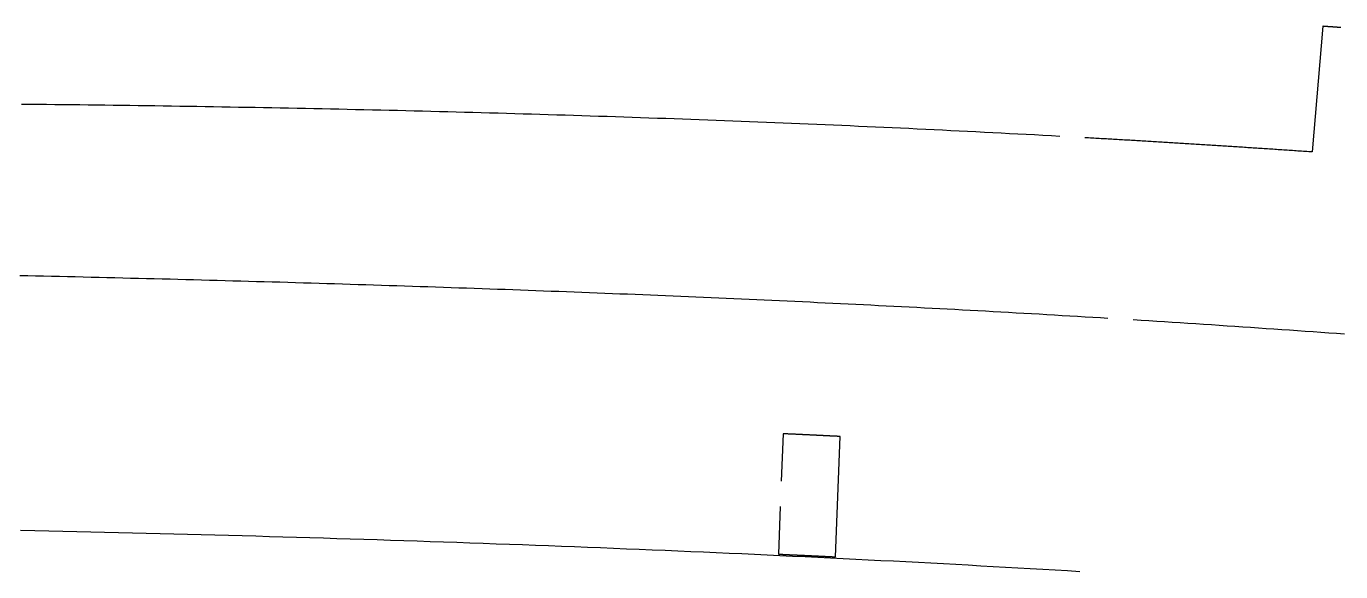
# Model space of a CAD drawing. Extents: x -537 to 363, y 432 to 791.
# Drawn here: x -323.3 to -271.4, y 738 to 759.6 of the extents above; entities that cross this region are included whole.
import ezdxf

# ---------------------------------------------------------------- set-up
doc = ezdxf.new("R2010")
doc.units = 0
doc.layers.get('0').update_dxf_attribs({"linetype": 'CONTINUOUS'})

msp = doc.modelspace()

# ---------------------------------------------------------------- linework, layer by layer
for p, q in [((-272.064, 759.555), (-272.476, 754.59)), ((-293.392, 743.458), (-293.465, 741.58)), ((-291.317, 738.596), (-291.134, 743.35)), ((-293.504, 740.581), (-293.576, 738.702))]:
    msp.add_line(p, q)
for points in [[(-271.346, 759.505, 0), (-271.354, 759.506, 0), (-271.362, 759.506, 0), (-271.37, 759.507, 0), (-271.378, 759.507, 0), (-271.386, 759.508, 0), (-271.394, 759.508, 0), (-271.402, 759.509, 0), (-271.409, 759.51, 0), (-271.417, 759.51, 0), (-271.425, 759.511, 0), (-271.433, 759.511, 0), (-271.441, 759.512, 0), (-271.449, 759.512, 0), (-271.457, 759.513, 0), (-271.465, 759.513, 0), (-271.473, 759.514, 0), (-271.48, 759.514, 0), (-271.488, 759.515, 0), (-271.496, 759.516, 0), (-271.504, 759.516, 0), (-271.512, 759.517, 0), (-271.52, 759.517, 0), (-271.528, 759.518, 0), (-271.536, 759.518, 0), (-271.543, 759.519, 0), (-271.551, 759.519, 0), (-271.559, 759.52, 0), (-271.567, 759.521, 0), (-271.575, 759.521, 0), (-271.583, 759.522, 0), (-271.591, 759.522, 0), (-271.599, 759.523, 0), (-271.606, 759.523, 0), (-271.614, 759.524, 0), (-271.622, 759.524, 0), (-271.63, 759.525, 0), (-271.638, 759.526, 0), (-271.646, 759.526, 0), (-271.654, 759.527, 0), (-271.662, 759.527, 0), (-271.67, 759.528, 0), (-271.677, 759.528, 0), (-271.685, 759.529, 0), (-271.693, 759.529, 0), (-271.701, 759.53, 0), (-271.709, 759.53, 0), (-271.717, 759.531, 0), (-271.725, 759.532, 0), (-271.733, 759.532, 0), (-271.74, 759.533, 0), (-271.748, 759.533, 0), (-271.756, 759.534, 0), (-271.764, 759.534, 0), (-271.772, 759.535, 0), (-271.78, 759.535, 0), (-271.788, 759.536, 0), (-271.796, 759.537, 0), (-271.804, 759.537, 0), (-271.811, 759.538, 0), (-271.819, 759.538, 0), (-271.827, 759.539, 0), (-271.835, 759.539, 0), (-271.843, 759.54, 0), (-271.851, 759.54, 0), (-271.859, 759.541, 0), (-271.867, 759.541, 0), (-271.874, 759.542, 0), (-271.882, 759.543, 0), (-271.89, 759.543, 0), (-271.898, 759.544, 0), (-271.906, 759.544, 0), (-271.914, 759.545, 0), (-271.922, 759.545, 0), (-271.93, 759.546, 0), (-271.937, 759.546, 0), (-271.945, 759.547, 0), (-271.953, 759.547, 0), (-271.961, 759.548, 0), (-271.969, 759.549, 0), (-271.977, 759.549, 0), (-271.985, 759.55, 0), (-271.993, 759.55, 0), (-272.001, 759.551, 0), (-272.008, 759.551, 0), (-272.016, 759.552, 0), (-272.024, 759.552, 0), (-272.032, 759.553, 0), (-272.04, 759.553, 0), (-272.048, 759.554, 0), (-272.056, 759.555, 0), (-272.064, 759.555, 0)], [(-282.457, 755.207, 0), (-282.788, 755.225, 0), (-283.119, 755.243, 0), (-283.45, 755.261, 0), (-283.781, 755.278, 0), (-284.112, 755.296, 0), (-284.443, 755.313, 0), (-284.774, 755.33, 0), (-285.105, 755.348, 0), (-285.436, 755.364, 0), (-285.767, 755.381, 0), (-286.098, 755.398, 0), (-286.429, 755.414, 0), (-286.761, 755.431, 0), (-287.092, 755.447, 0), (-287.423, 755.463, 0), (-287.754, 755.479, 0), (-288.085, 755.495, 0), (-288.417, 755.511, 0), (-288.748, 755.526, 0), (-289.079, 755.542, 0), (-289.41, 755.557, 0), (-289.742, 755.572, 0), (-290.073, 755.587, 0), (-290.405, 755.602, 0), (-290.736, 755.617, 0), (-291.067, 755.631, 0), (-291.399, 755.646, 0), (-291.73, 755.66, 0), (-292.061, 755.674, 0), (-292.393, 755.688, 0), (-292.724, 755.702, 0), (-293.056, 755.716, 0), (-293.387, 755.729, 0), (-293.719, 755.743, 0), (-294.05, 755.756, 0), (-294.382, 755.77, 0), (-294.713, 755.783, 0), (-295.044, 755.796, 0), (-295.376, 755.809, 0), (-295.707, 755.821, 0), (-296.039, 755.834, 0), (-296.37, 755.846, 0), (-296.702, 755.859, 0), (-297.033, 755.871, 0), (-297.365, 755.883, 0), (-297.696, 755.895, 0), (-298.028, 755.907, 0), (-298.359, 755.919, 0), (-298.691, 755.93, 0), (-299.022, 755.942, 0), (-299.354, 755.953, 0), (-299.685, 755.964, 0), (-300.016, 755.975, 0), (-300.348, 755.986, 0), (-300.679, 755.997, 0), (-301.011, 756.008, 0), (-301.342, 756.019, 0), (-301.674, 756.029, 0), (-302.005, 756.039, 0), (-302.336, 756.05, 0), (-302.668, 756.06, 0), (-302.999, 756.07, 0), (-303.33, 756.08, 0), (-303.662, 756.089, 0), (-303.993, 756.099, 0), (-304.324, 756.109, 0), (-304.656, 756.118, 0), (-304.987, 756.127, 0), (-305.318, 756.137, 0), (-305.649, 756.146, 0), (-305.98, 756.155, 0), (-306.312, 756.163, 0), (-306.643, 756.172, 0), (-306.974, 756.181, 0), (-307.305, 756.189, 0), (-307.636, 756.197, 0), (-307.967, 756.206, 0), (-308.298, 756.214, 0), (-308.629, 756.222, 0), (-308.96, 756.23, 0), (-309.291, 756.238, 0), (-309.622, 756.245, 0), (-309.953, 756.253, 0), (-310.284, 756.26, 0), (-310.615, 756.268, 0), (-310.946, 756.275, 0), (-311.276, 756.282, 0), (-311.607, 756.289, 0), (-311.938, 756.296, 0), (-312.269, 756.303, 0), (-312.599, 756.309, 0), (-312.93, 756.316, 0), (-313.26, 756.323, 0), (-313.591, 756.329, 0), (-313.922, 756.335, 0), (-314.252, 756.341, 0), (-314.582, 756.347, 0), (-314.913, 756.353, 0), (-315.243, 756.359, 0), (-315.574, 756.365, 0), (-315.904, 756.371, 0), (-316.234, 756.376, 0), (-316.564, 756.382, 0), (-316.894, 756.387, 0), (-317.225, 756.392, 0), (-317.555, 756.397, 0), (-317.885, 756.402, 0), (-318.215, 756.407, 0), (-318.545, 756.412, 0), (-318.875, 756.417, 0), (-319.204, 756.421, 0), (-319.534, 756.426, 0), (-319.864, 756.43, 0), (-320.194, 756.435, 0), (-320.523, 756.439, 0), (-320.853, 756.443, 0), (-321.182, 756.447, 0), (-321.512, 756.451, 0), (-321.841, 756.455, 0), (-322.171, 756.458, 0), (-322.5, 756.462, 0), (-322.829, 756.466, 0), (-323.159, 756.469, 0), (-323.488, 756.472, 0)], [(-272.476, 754.59, 0), (-272.547, 754.595, 0), (-272.618, 754.599, 0), (-272.688, 754.604, 0), (-272.759, 754.609, 0), (-272.829, 754.614, 0), (-272.9, 754.619, 0), (-272.971, 754.624, 0), (-273.041, 754.628, 0), (-273.112, 754.633, 0), (-273.182, 754.638, 0), (-273.253, 754.643, 0), (-273.324, 754.648, 0), (-273.394, 754.652, 0), (-273.465, 754.657, 0), (-273.536, 754.662, 0), (-273.606, 754.667, 0), (-273.677, 754.672, 0), (-273.748, 754.676, 0), (-273.818, 754.681, 0), (-273.889, 754.686, 0), (-273.959, 754.69, 0), (-274.03, 754.695, 0), (-274.101, 754.7, 0), (-274.171, 754.705, 0), (-274.242, 754.709, 0), (-274.313, 754.714, 0), (-274.383, 754.719, 0), (-274.454, 754.723, 0), (-274.525, 754.728, 0), (-274.595, 754.733, 0), (-274.666, 754.737, 0), (-274.737, 754.742, 0), (-274.807, 754.747, 0), (-274.878, 754.751, 0), (-274.949, 754.756, 0), (-275.019, 754.76, 0), (-275.09, 754.765, 0), (-275.161, 754.77, 0), (-275.231, 754.774, 0), (-275.302, 754.779, 0), (-275.373, 754.783, 0), (-275.443, 754.788, 0), (-275.514, 754.793, 0), (-275.585, 754.797, 0), (-275.656, 754.802, 0), (-275.726, 754.806, 0), (-275.797, 754.811, 0), (-275.868, 754.815, 0), (-275.938, 754.82, 0), (-276.009, 754.824, 0), (-276.08, 754.829, 0), (-276.15, 754.833, 0), (-276.221, 754.838, 0), (-276.292, 754.842, 0), (-276.363, 754.847, 0), (-276.433, 754.851, 0), (-276.504, 754.856, 0), (-276.575, 754.86, 0), (-276.645, 754.865, 0), (-276.716, 754.869, 0), (-276.787, 754.874, 0), (-276.858, 754.878, 0), (-276.928, 754.882, 0), (-276.999, 754.887, 0), (-277.07, 754.891, 0), (-277.141, 754.896, 0), (-277.211, 754.9, 0), (-277.282, 754.904, 0), (-277.353, 754.909, 0), (-277.424, 754.913, 0), (-277.494, 754.918, 0), (-277.565, 754.922, 0), (-277.636, 754.926, 0), (-277.707, 754.931, 0), (-277.777, 754.935, 0), (-277.848, 754.939, 0), (-277.919, 754.944, 0), (-277.99, 754.948, 0), (-278.06, 754.952, 0), (-278.131, 754.957, 0), (-278.202, 754.961, 0), (-278.273, 754.965, 0), (-278.343, 754.969, 0), (-278.414, 754.974, 0), (-278.485, 754.978, 0), (-278.556, 754.982, 0), (-278.626, 754.987, 0), (-278.697, 754.991, 0), (-278.768, 754.995, 0), (-278.839, 754.999, 0), (-278.91, 755.004, 0), (-278.98, 755.008, 0), (-279.051, 755.012, 0), (-279.122, 755.016, 0), (-279.193, 755.02, 0), (-279.264, 755.025, 0), (-279.334, 755.029, 0), (-279.405, 755.033, 0), (-279.476, 755.037, 0), (-279.547, 755.041, 0), (-279.617, 755.045, 0), (-279.688, 755.05, 0), (-279.759, 755.054, 0), (-279.83, 755.058, 0), (-279.901, 755.062, 0), (-279.971, 755.066, 0), (-280.042, 755.07, 0), (-280.113, 755.074, 0), (-280.184, 755.079, 0), (-280.255, 755.083, 0), (-280.326, 755.087, 0), (-280.396, 755.091, 0), (-280.467, 755.095, 0), (-280.538, 755.099, 0), (-280.609, 755.103, 0), (-280.68, 755.107, 0), (-280.75, 755.111, 0), (-280.821, 755.115, 0), (-280.892, 755.119, 0), (-280.963, 755.123, 0), (-281.034, 755.127, 0), (-281.105, 755.131, 0), (-281.175, 755.135, 0), (-281.246, 755.139, 0), (-281.317, 755.143, 0), (-281.388, 755.147, 0), (-281.459, 755.151, 0)], [(-280.55, 748.015, 0), (-280.852, 748.033, 0), (-281.155, 748.051, 0), (-281.458, 748.069, 0), (-281.761, 748.087, 0), (-282.063, 748.105, 0), (-282.366, 748.123, 0), (-282.668, 748.141, 0), (-282.971, 748.158, 0), (-283.273, 748.176, 0), (-283.576, 748.193, 0), (-283.878, 748.21, 0), (-284.18, 748.227, 0), (-284.483, 748.244, 0), (-284.785, 748.261, 0), (-285.087, 748.278, 0), (-285.389, 748.295, 0), (-285.691, 748.312, 0), (-285.994, 748.328, 0), (-286.296, 748.344, 0), (-286.598, 748.361, 0), (-286.9, 748.377, 0), (-287.201, 748.393, 0), (-287.503, 748.409, 0), (-287.805, 748.425, 0), (-288.107, 748.44, 0), (-288.409, 748.456, 0), (-288.71, 748.472, 0), (-289.012, 748.487, 0), (-289.313, 748.502, 0), (-289.615, 748.518, 0), (-289.916, 748.533, 0), (-290.218, 748.548, 0), (-290.519, 748.563, 0), (-290.82, 748.578, 0), (-291.122, 748.592, 0), (-291.423, 748.607, 0), (-291.724, 748.622, 0), (-292.025, 748.636, 0), (-292.326, 748.65, 0), (-292.627, 748.665, 0), (-292.928, 748.679, 0), (-293.229, 748.693, 0), (-293.529, 748.707, 0), (-293.83, 748.721, 0), (-294.131, 748.734, 0), (-294.431, 748.748, 0), (-294.732, 748.762, 0), (-295.032, 748.775, 0), (-295.333, 748.789, 0), (-295.633, 748.802, 0), (-295.933, 748.815, 0), (-296.233, 748.828, 0), (-296.533, 748.841, 0), (-296.833, 748.854, 0), (-297.133, 748.867, 0), (-297.433, 748.88, 0), (-297.733, 748.892, 0), (-298.033, 748.905, 0), (-298.333, 748.918, 0), (-298.633, 748.93, 0), (-298.933, 748.942, 0), (-299.234, 748.955, 0), (-299.534, 748.967, 0), (-299.835, 748.979, 0), (-300.137, 748.991, 0), (-300.438, 749.003, 0), (-300.739, 749.015, 0), (-301.041, 749.027, 0), (-301.343, 749.038, 0), (-301.646, 749.05, 0), (-301.948, 749.061, 0), (-302.251, 749.073, 0), (-302.554, 749.084, 0), (-302.857, 749.096, 0), (-303.16, 749.107, 0), (-303.463, 749.118, 0), (-303.767, 749.129, 0), (-304.071, 749.14, 0), (-304.375, 749.151, 0), (-304.679, 749.162, 0), (-304.984, 749.173, 0), (-305.288, 749.184, 0), (-305.593, 749.195, 0), (-305.898, 749.205, 0), (-306.203, 749.216, 0), (-306.509, 749.226, 0), (-306.814, 749.237, 0), (-307.12, 749.247, 0), (-307.426, 749.257, 0), (-307.732, 749.268, 0), (-308.039, 749.278, 0), (-308.345, 749.288, 0), (-308.652, 749.298, 0), (-308.959, 749.308, 0), (-309.266, 749.318, 0), (-309.573, 749.327, 0), (-309.88, 749.337, 0), (-310.188, 749.347, 0), (-310.496, 749.356, 0), (-310.804, 749.366, 0), (-311.112, 749.375, 0), (-311.42, 749.385, 0), (-311.728, 749.394, 0), (-312.037, 749.403, 0), (-312.346, 749.412, 0), (-312.654, 749.422, 0), (-312.963, 749.431, 0), (-313.273, 749.44, 0), (-313.582, 749.448, 0), (-313.891, 749.457, 0), (-314.201, 749.466, 0), (-314.511, 749.475, 0), (-314.821, 749.483, 0), (-315.131, 749.492, 0), (-315.441, 749.501, 0), (-315.752, 749.509, 0), (-316.062, 749.517, 0), (-316.373, 749.526, 0), (-316.684, 749.534, 0), (-316.995, 749.542, 0), (-317.306, 749.55, 0), (-317.617, 749.559, 0), (-317.928, 749.567, 0), (-318.24, 749.574, 0), (-318.552, 749.582, 0), (-318.863, 749.59, 0), (-319.175, 749.598, 0), (-319.487, 749.606, 0), (-319.799, 749.613, 0), (-320.112, 749.621, 0), (-320.424, 749.629, 0), (-320.737, 749.636, 0), (-321.049, 749.643, 0), (-321.362, 749.651, 0), (-321.675, 749.658, 0), (-321.988, 749.665, 0), (-322.301, 749.672, 0), (-322.614, 749.68, 0), (-322.928, 749.687, 0), (-323.241, 749.694, 0), (-323.555, 749.701, 0)], [(-271.205, 747.39, 0), (-271.514, 747.413, 0), (-271.824, 747.435, 0), (-272.133, 747.457, 0), (-272.442, 747.479, 0), (-272.752, 747.501, 0), (-273.061, 747.523, 0), (-273.37, 747.545, 0), (-273.68, 747.567, 0), (-273.989, 747.588, 0), (-274.298, 747.609, 0), (-274.607, 747.631, 0), (-274.916, 747.652, 0), (-275.226, 747.673, 0), (-275.535, 747.694, 0), (-275.844, 747.714, 0), (-276.153, 747.735, 0), (-276.462, 747.755, 0), (-276.771, 747.776, 0), (-277.08, 747.796, 0), (-277.389, 747.816, 0), (-277.698, 747.836, 0), (-278.007, 747.856, 0), (-278.316, 747.876, 0), (-278.625, 747.895, 0), (-278.934, 747.915, 0), (-279.243, 747.934, 0), (-279.552, 747.953, 0)], [(-291.134, 743.35, 0), (-291.151, 743.351, 0), (-291.169, 743.352, 0), (-291.187, 743.353, 0), (-291.205, 743.353, 0), (-291.222, 743.354, 0), (-291.24, 743.355, 0), (-291.258, 743.356, 0), (-291.275, 743.357, 0), (-291.293, 743.358, 0), (-291.311, 743.359, 0), (-291.329, 743.36, 0), (-291.346, 743.36, 0), (-291.364, 743.361, 0), (-291.382, 743.362, 0), (-291.4, 743.363, 0), (-291.417, 743.364, 0), (-291.435, 743.365, 0), (-291.453, 743.366, 0), (-291.471, 743.366, 0), (-291.488, 743.367, 0), (-291.506, 743.368, 0), (-291.524, 743.369, 0), (-291.542, 743.37, 0), (-291.559, 743.371, 0), (-291.577, 743.372, 0), (-291.595, 743.373, 0), (-291.613, 743.373, 0), (-291.63, 743.374, 0), (-291.648, 743.375, 0), (-291.666, 743.376, 0), (-291.684, 743.377, 0), (-291.701, 743.378, 0), (-291.719, 743.379, 0), (-291.737, 743.379, 0), (-291.755, 743.38, 0), (-291.773, 743.381, 0), (-291.79, 743.382, 0), (-291.808, 743.383, 0), (-291.826, 743.384, 0), (-291.844, 743.385, 0), (-291.861, 743.385, 0), (-291.879, 743.386, 0), (-291.897, 743.387, 0), (-291.915, 743.388, 0), (-291.932, 743.389, 0), (-291.95, 743.39, 0), (-291.968, 743.391, 0), (-291.986, 743.391, 0), (-292.004, 743.392, 0), (-292.021, 743.393, 0), (-292.039, 743.394, 0), (-292.057, 743.395, 0), (-292.075, 743.396, 0), (-292.092, 743.397, 0), (-292.11, 743.397, 0), (-292.128, 743.398, 0), (-292.146, 743.399, 0), (-292.163, 743.4, 0), (-292.181, 743.401, 0), (-292.199, 743.402, 0), (-292.217, 743.403, 0), (-292.235, 743.403, 0), (-292.252, 743.404, 0), (-292.27, 743.405, 0), (-292.288, 743.406, 0), (-292.306, 743.407, 0), (-292.324, 743.408, 0), (-292.341, 743.409, 0), (-292.359, 743.409, 0), (-292.377, 743.41, 0), (-292.395, 743.411, 0), (-292.412, 743.412, 0), (-292.43, 743.413, 0), (-292.448, 743.414, 0), (-292.466, 743.414, 0), (-292.484, 743.415, 0), (-292.501, 743.416, 0), (-292.519, 743.417, 0), (-292.537, 743.418, 0), (-292.555, 743.419, 0), (-292.573, 743.42, 0), (-292.59, 743.42, 0), (-292.608, 743.421, 0), (-292.626, 743.422, 0), (-292.644, 743.423, 0), (-292.662, 743.424, 0), (-292.679, 743.425, 0), (-292.697, 743.425, 0), (-292.715, 743.426, 0), (-292.733, 743.427, 0), (-292.751, 743.428, 0), (-292.768, 743.429, 0), (-292.786, 743.43, 0), (-292.804, 743.431, 0), (-292.822, 743.431, 0), (-292.84, 743.432, 0), (-292.858, 743.433, 0), (-292.875, 743.434, 0), (-292.893, 743.435, 0), (-292.911, 743.436, 0), (-292.929, 743.436, 0), (-292.947, 743.437, 0), (-292.964, 743.438, 0), (-292.982, 743.439, 0), (-293, 743.44, 0), (-293.018, 743.441, 0), (-293.036, 743.441, 0), (-293.054, 743.442, 0), (-293.071, 743.443, 0), (-293.089, 743.444, 0), (-293.107, 743.445, 0), (-293.125, 743.446, 0), (-293.143, 743.447, 0), (-293.161, 743.447, 0), (-293.178, 743.448, 0), (-293.196, 743.449, 0), (-293.214, 743.45, 0), (-293.232, 743.451, 0), (-293.25, 743.452, 0), (-293.268, 743.452, 0), (-293.285, 743.453, 0), (-293.303, 743.454, 0), (-293.321, 743.455, 0), (-293.339, 743.456, 0), (-293.357, 743.457, 0), (-293.375, 743.457, 0), (-293.392, 743.458, 0)], [(-281.668, 738.008, 0), (-282.155, 738.037, 0), (-282.643, 738.066, 0), (-283.131, 738.094, 0), (-283.62, 738.122, 0), (-284.109, 738.151, 0), (-284.599, 738.178, 0), (-285.089, 738.206, 0), (-285.58, 738.233, 0), (-286.071, 738.26, 0), (-286.563, 738.287, 0), (-287.055, 738.314, 0), (-287.548, 738.34, 0), (-288.042, 738.366, 0), (-288.536, 738.392, 0), (-289.031, 738.418, 0), (-289.527, 738.443, 0), (-290.023, 738.469, 0), (-290.52, 738.493, 0), (-291.017, 738.518, 0), (-291.515, 738.543, 0), (-292.014, 738.567, 0), (-292.513, 738.591, 0), (-293.013, 738.615, 0), (-293.514, 738.638, 0), (-294.016, 738.662, 0), (-294.518, 738.685, 0), (-295.021, 738.708, 0), (-295.524, 738.73, 0), (-296.029, 738.753, 0), (-296.534, 738.775, 0), (-297.04, 738.797, 0), (-297.546, 738.819, 0), (-298.054, 738.84, 0), (-298.562, 738.861, 0), (-299.071, 738.883, 0), (-299.581, 738.904, 0), (-300.092, 738.924, 0), (-300.603, 738.945, 0), (-301.116, 738.965, 0), (-301.629, 738.985, 0), (-302.143, 739.005, 0), (-302.658, 739.024, 0), (-303.174, 739.044, 0), (-303.69, 739.063, 0), (-304.208, 739.082, 0), (-304.727, 739.101, 0), (-305.246, 739.12, 0), (-305.766, 739.138, 0), (-306.288, 739.156, 0), (-306.81, 739.174, 0), (-307.333, 739.192, 0), (-307.857, 739.21, 0), (-308.383, 739.227, 0), (-308.909, 739.244, 0), (-309.436, 739.261, 0), (-309.964, 739.278, 0), (-310.493, 739.295, 0), (-311.023, 739.311, 0), (-311.554, 739.327, 0), (-312.087, 739.343, 0), (-312.62, 739.359, 0), (-313.154, 739.375, 0), (-313.69, 739.39, 0), (-314.226, 739.406, 0), (-314.764, 739.421, 0), (-315.303, 739.436, 0), (-315.842, 739.451, 0), (-316.383, 739.465, 0), (-316.925, 739.48, 0), (-317.469, 739.494, 0), (-318.013, 739.508, 0), (-318.559, 739.522, 0), (-319.105, 739.535, 0), (-319.653, 739.549, 0), (-320.202, 739.562, 0), (-320.752, 739.576, 0), (-321.304, 739.589, 0), (-321.857, 739.601, 0), (-322.411, 739.614, 0), (-322.966, 739.627, 0), (-323.522, 739.639, 0)], [(-293.576, 738.702, 0), (-293.566, 738.702, 0), (-293.556, 738.701, 0), (-293.546, 738.701, 0), (-293.536, 738.7, 0), (-293.525, 738.7, 0), (-293.515, 738.699, 0), (-293.505, 738.699, 0), (-293.495, 738.698, 0), (-293.485, 738.698, 0), (-293.475, 738.697, 0), (-293.465, 738.697, 0), (-293.455, 738.696, 0), (-293.444, 738.696, 0), (-293.434, 738.696, 0), (-293.424, 738.695, 0), (-293.414, 738.695, 0), (-293.404, 738.694, 0), (-293.394, 738.694, 0), (-293.384, 738.693, 0), (-293.374, 738.693, 0), (-293.363, 738.692, 0), (-293.353, 738.692, 0), (-293.343, 738.691, 0), (-293.333, 738.691, 0), (-293.323, 738.69, 0), (-293.313, 738.69, 0), (-293.303, 738.689, 0), (-293.292, 738.689, 0), (-293.282, 738.689, 0), (-293.272, 738.688, 0), (-293.262, 738.688, 0), (-293.252, 738.687, 0), (-293.242, 738.687, 0), (-293.232, 738.686, 0), (-293.222, 738.686, 0), (-293.211, 738.685, 0), (-293.201, 738.685, 0), (-293.191, 738.684, 0), (-293.181, 738.684, 0), (-293.171, 738.683, 0), (-293.161, 738.683, 0), (-293.151, 738.682, 0), (-293.141, 738.682, 0), (-293.13, 738.681, 0), (-293.12, 738.681, 0), (-293.11, 738.681, 0), (-293.1, 738.68, 0), (-293.09, 738.68, 0), (-293.08, 738.679, 0), (-293.07, 738.679, 0), (-293.06, 738.678, 0), (-293.049, 738.678, 0), (-293.039, 738.677, 0), (-293.029, 738.677, 0), (-293.019, 738.676, 0), (-293.009, 738.676, 0), (-292.999, 738.675, 0), (-292.989, 738.675, 0), (-292.978, 738.674, 0), (-292.968, 738.674, 0), (-292.958, 738.673, 0), (-292.948, 738.673, 0), (-292.938, 738.673, 0), (-292.928, 738.672, 0), (-292.918, 738.672, 0), (-292.908, 738.671, 0), (-292.897, 738.671, 0), (-292.887, 738.67, 0), (-292.877, 738.67, 0), (-292.867, 738.669, 0), (-292.857, 738.669, 0), (-292.847, 738.668, 0), (-292.837, 738.668, 0), (-292.827, 738.667, 0), (-292.816, 738.667, 0), (-292.806, 738.666, 0), (-292.796, 738.666, 0), (-292.786, 738.665, 0), (-292.776, 738.665, 0), (-292.766, 738.665, 0), (-292.756, 738.664, 0), (-292.745, 738.664, 0), (-292.735, 738.663, 0), (-292.725, 738.663, 0), (-292.715, 738.662, 0), (-292.705, 738.662, 0), (-292.695, 738.661, 0), (-292.685, 738.661, 0), (-292.675, 738.66, 0), (-292.664, 738.66, 0), (-292.654, 738.659, 0), (-292.644, 738.659, 0), (-292.634, 738.658, 0), (-292.624, 738.658, 0), (-292.614, 738.657, 0), (-292.604, 738.657, 0), (-292.594, 738.656, 0), (-292.583, 738.656, 0), (-292.573, 738.655, 0), (-292.563, 738.655, 0), (-292.553, 738.655, 0), (-292.543, 738.654, 0), (-292.533, 738.654, 0), (-292.523, 738.653, 0), (-292.513, 738.653, 0), (-292.502, 738.652, 0), (-292.492, 738.652, 0), (-292.482, 738.651, 0), (-292.472, 738.651, 0), (-292.462, 738.65, 0), (-292.452, 738.65, 0), (-292.442, 738.649, 0), (-292.431, 738.649, 0), (-292.421, 738.648, 0), (-292.411, 738.648, 0), (-292.401, 738.647, 0), (-292.391, 738.647, 0), (-292.381, 738.646, 0), (-292.371, 738.646, 0), (-292.361, 738.645, 0), (-292.35, 738.645, 0), (-292.34, 738.645, 0), (-292.33, 738.644, 0), (-292.32, 738.644, 0), (-292.31, 738.643, 0), (-292.3, 738.643, 0), (-292.29, 738.642, 0), (-292.28, 738.642, 0), (-292.269, 738.641, 0), (-292.259, 738.641, 0), (-292.249, 738.64, 0), (-292.239, 738.64, 0), (-292.229, 738.639, 0), (-292.219, 738.639, 0), (-292.209, 738.638, 0), (-292.199, 738.638, 0), (-292.188, 738.637, 0), (-292.178, 738.637, 0), (-292.168, 738.636, 0), (-292.158, 738.636, 0), (-292.148, 738.635, 0), (-292.138, 738.635, 0), (-292.128, 738.634, 0), (-292.117, 738.634, 0), (-292.107, 738.634, 0), (-292.097, 738.633, 0), (-292.087, 738.633, 0), (-292.077, 738.632, 0), (-292.067, 738.632, 0), (-292.057, 738.631, 0), (-292.047, 738.631, 0), (-292.036, 738.63, 0), (-292.026, 738.63, 0), (-292.016, 738.629, 0), (-292.006, 738.629, 0), (-291.996, 738.628, 0), (-291.986, 738.628, 0), (-291.976, 738.627, 0), (-291.966, 738.627, 0), (-291.955, 738.626, 0), (-291.945, 738.626, 0), (-291.935, 738.625, 0), (-291.925, 738.625, 0), (-291.915, 738.624, 0), (-291.905, 738.624, 0), (-291.895, 738.623, 0), (-291.885, 738.623, 0), (-291.874, 738.622, 0), (-291.864, 738.622, 0), (-291.854, 738.621, 0), (-291.844, 738.621, 0), (-291.834, 738.62, 0), (-291.824, 738.62, 0), (-291.814, 738.62, 0), (-291.803, 738.619, 0), (-291.793, 738.619, 0), (-291.783, 738.618, 0), (-291.773, 738.618, 0), (-291.763, 738.617, 0), (-291.753, 738.617, 0), (-291.743, 738.616, 0), (-291.733, 738.616, 0), (-291.722, 738.615, 0), (-291.712, 738.615, 0), (-291.702, 738.614, 0), (-291.692, 738.614, 0), (-291.682, 738.613, 0), (-291.672, 738.613, 0), (-291.662, 738.612, 0), (-291.652, 738.612, 0), (-291.641, 738.611, 0), (-291.631, 738.611, 0), (-291.621, 738.61, 0), (-291.611, 738.61, 0), (-291.601, 738.609, 0), (-291.591, 738.609, 0), (-291.581, 738.608, 0), (-291.571, 738.608, 0), (-291.56, 738.607, 0), (-291.55, 738.607, 0), (-291.54, 738.606, 0), (-291.53, 738.606, 0), (-291.52, 738.605, 0), (-291.51, 738.605, 0), (-291.5, 738.604, 0), (-291.489, 738.604, 0), (-291.479, 738.603, 0), (-291.469, 738.603, 0), (-291.459, 738.603, 0), (-291.449, 738.602, 0), (-291.439, 738.602, 0), (-291.429, 738.601, 0), (-291.419, 738.601, 0), (-291.408, 738.6, 0), (-291.398, 738.6, 0), (-291.388, 738.599, 0), (-291.378, 738.599, 0), (-291.368, 738.598, 0), (-291.358, 738.598, 0), (-291.348, 738.597, 0), (-291.338, 738.597, 0), (-291.327, 738.596, 0), (-291.317, 738.596, 0)]]:
    msp.add_polyline3d(points)

doc.saveas('drawing.dxf')
